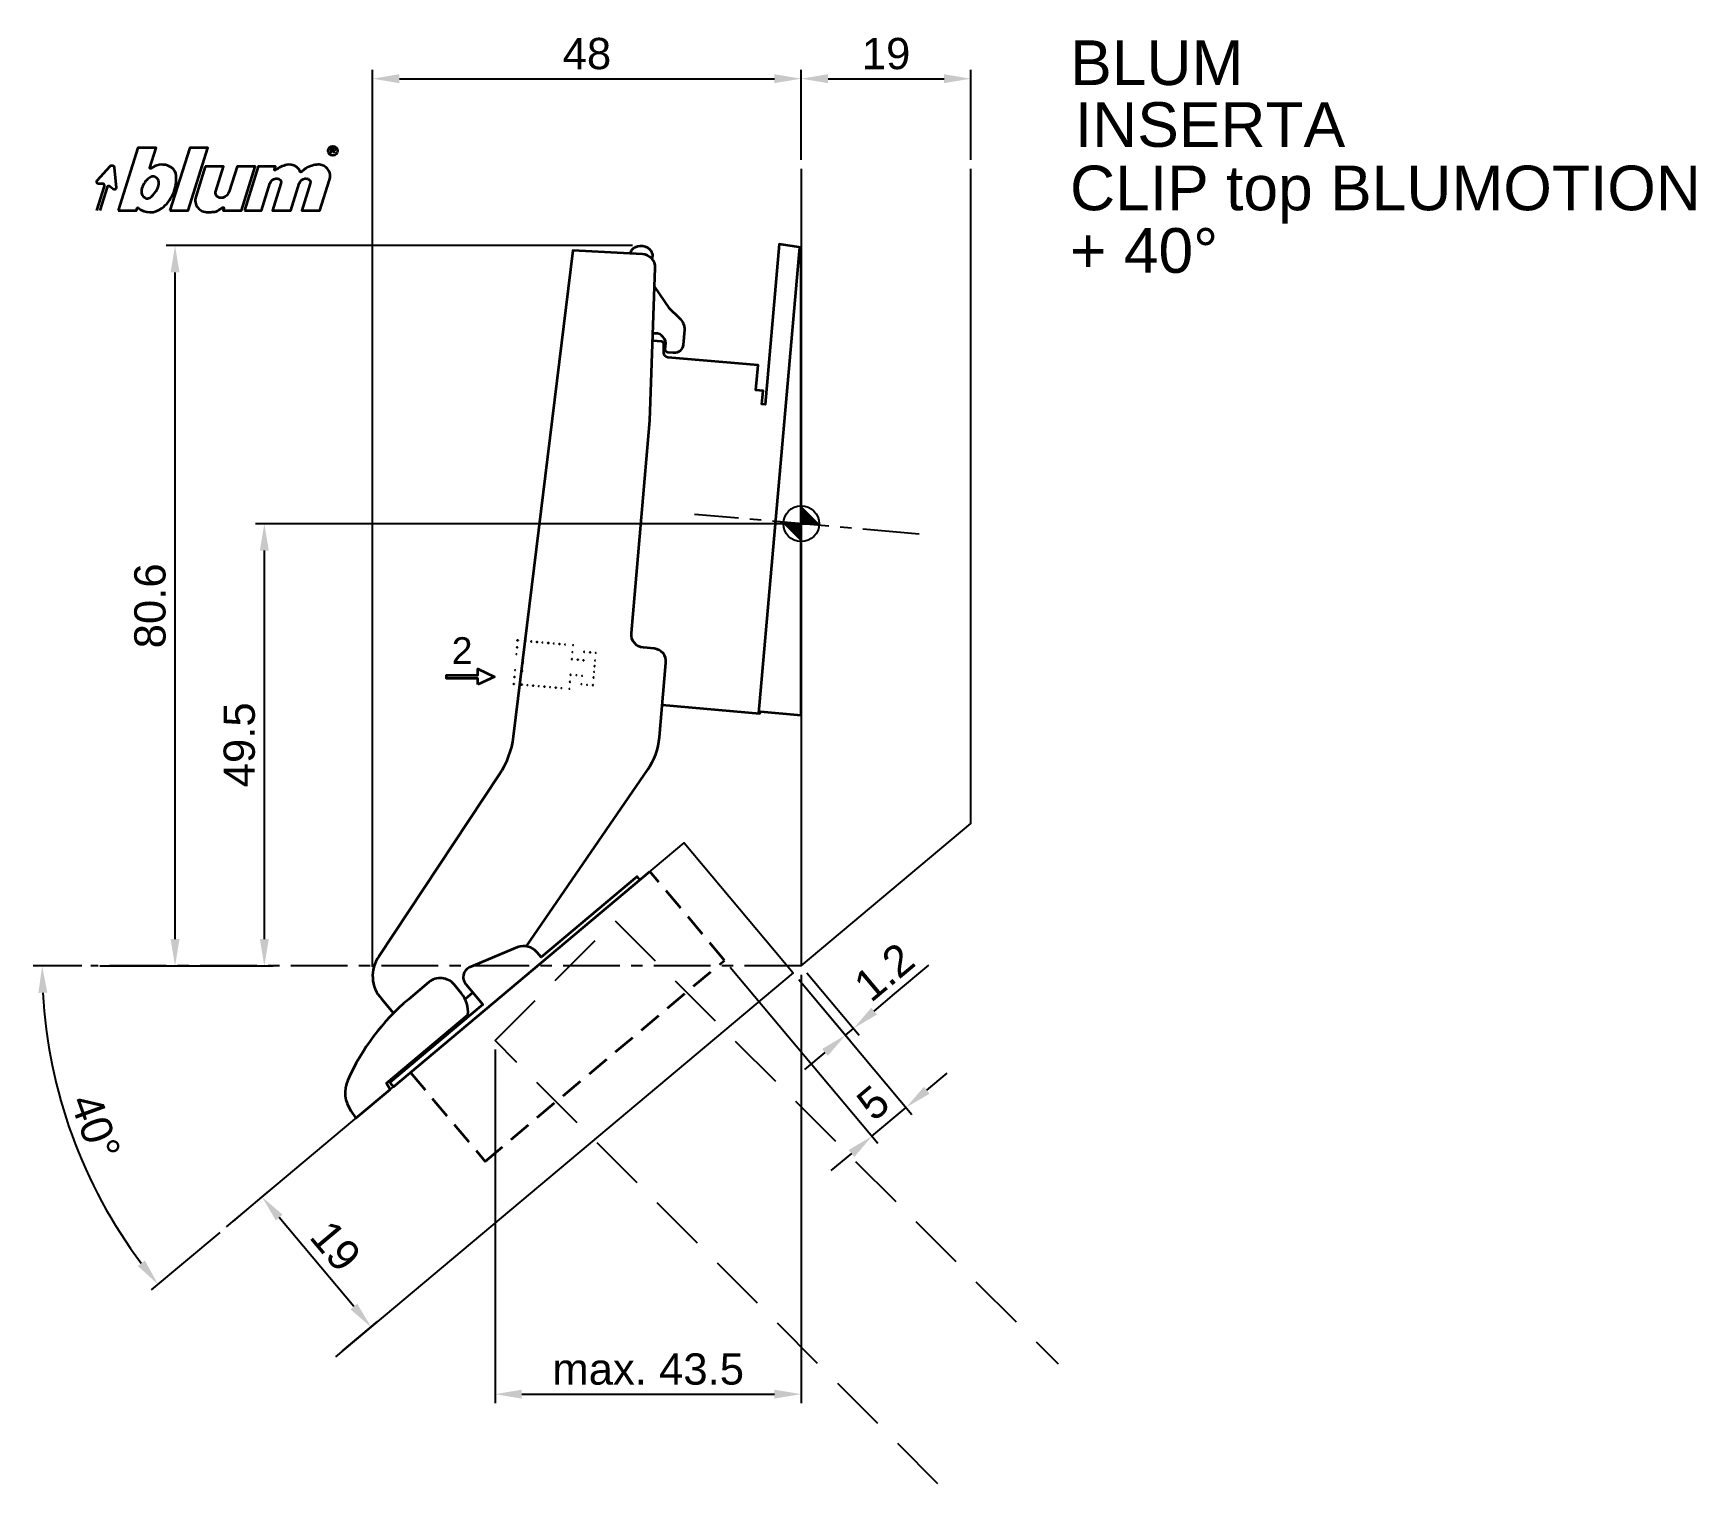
# Model space of a CAD drawing. Extents: x -86 to 100, y -107 to 55.
import ezdxf

# ---------------------------------------------------------------- set-up
doc = ezdxf.new("R2010")
doc.units = 0
doc.header["$PDMODE"] = 35
doc.header["$PDSIZE"] = 5
doc.linetypes.add('MITTE', pattern=[50.8, 31.75, -6.35, 6.35, -6.35])
doc.linetypes.add('STRICHLINIE', pattern=[19.05, 12.7, -6.35])
doc.layers.get('Defpoints').update_dxf_attribs({"linetype": 'CONTINUOUS'})
doc.layers.add('1', color=2, linetype='CONTINUOUS')
doc.layers.add('5', color=1, linetype='CONTINUOUS')
doc.layers.add('6', color=3, linetype='CONTINUOUS', lineweight=35)
doc.styles.add('Beschlag', font='ARIAL.TTF')
doc.dimstyles.new('Beschlag', dxfattribs={"dimtxt": 3.5, "dimasz": 3, "dimexe": 1, "dimexo": 1, "dimgap": 1, "dimtad": 1, "dimdec": 1, "dimdsep": 46, "dimtxsty": 'Beschlag', "dimcen": 2, "dimclrd": 256, "dimclre": 256, "dimclrt": 256, "dimadec": 1, "dimazin": 2, "dimtfac": 0.71, "dimtdec": 1, "dimtix": 1, "dimtmove": 2, "dimatfit": 0, "dimfxl": 0, "dimtolj": 1, "dimlwd": -1, "dimlwe": -1, "dimarcsym": 0})

# ---------------------------------------------------------------- blocks, each defined once
blk = doc.blocks.new('NullPunkt')
at = {"layer": '5'}
for points in [[(0, 2), (0, -2)], [(-2, 0), (2, 0)]]:
    blk.add_lwpolyline(points, dxfattribs=at)
blk.add_circle((0, 0), 2, dxfattribs=at)
for points in [[(0, 0), (-2, 0), (0, 2)], [(0, 0), (2, 0), (0, -2)]]:
    blk.add_solid(points, dxfattribs=at)
blk = doc.blocks.new('*D1')
at = {"layer": '1'}
for p, q in [((-1, 0), (-61.12, 0)), ((-60.12, -46.5), (-60.12, -3)), ((-78.55, -49.5), (-59.12, -49.5))]:
    blk.add_line(p, q, dxfattribs=at)
for points in [[(-60.62, -3), (-59.62, -3), (-60.12, 0)], [(-60.62, -46.5), (-59.62, -46.5), (-60.12, -49.5)]]:
    blk.add_solid(points, dxfattribs=at)
at = {"layer": 'Defpoints', "color": 0}
for p in [(-60.12, 0), (0, 0), (-79.55, -49.5)]:
    blk.add_point(p, dxfattribs=at)
at = {"layer": '1', "insert": (-62.91, -24.75), "char_height": 3.5, "attachment_point": 5, "rotation": 90, "style": 'Beschlag'}
blk.add_mtext('\\A1;49.5', dxfattribs=at)
blk = doc.blocks.new('*D2')
at = {"layer": '1'}
for p, q in [((-18.88, 31.13), (-71.12, 31.13)), ((-70.12, -46.5), (-70.12, 28.13)), ((-78.55, -49.5), (-69.12, -49.5))]:
    blk.add_line(p, q, dxfattribs=at)
for points in [[(-70.62, 28.13), (-69.62, 28.13), (-70.12, 31.13)], [(-70.62, -46.5), (-69.62, -46.5), (-70.12, -49.5)]]:
    blk.add_solid(points, dxfattribs=at)
at = {"layer": 'Defpoints', "color": 0}
for p in [(-70.12, 31.13), (-17.88, 31.13), (-79.55, -49.5)]:
    blk.add_point(p, dxfattribs=at)
at = {"layer": '1', "insert": (-72.91, -9.19), "char_height": 3.5, "attachment_point": 5, "rotation": 90, "style": 'Beschlag'}
blk.add_mtext('\\A1;80.6', dxfattribs=at)
blk = doc.blocks.new('*D3')
at = {"layer": '1'}
for p, q in [((-48, -49.61), (-48, 50.82)), ((0, 40.73), (0, 50.82)), ((-45, 49.82), (-3, 49.82))]:
    blk.add_line(p, q, dxfattribs=at)
for points in [[(-45, 50.32), (-45, 49.32), (-48, 49.82)], [(-3, 50.32), (-3, 49.32), (0, 49.82)]]:
    blk.add_solid(points, dxfattribs=at)
at = {"layer": 'Defpoints', "color": 0}
for p in [(0, 49.82), (0, 39.73), (-48, -50.61)]:
    blk.add_point(p, dxfattribs=at)
at = {"layer": '1', "insert": (-24, 52.61), "char_height": 3.5, "attachment_point": 5, "style": 'Beschlag'}
blk.add_mtext('\\A1;48', dxfattribs=at)
blk = doc.blocks.new('*D4')
at = {"layer": '1'}
for p, q in [((0, 40.73), (0, 50.82)), ((19, 40.73), (19, 50.82)), ((3, 49.82), (16, 49.82))]:
    blk.add_line(p, q, dxfattribs=at)
for points in [[(3, 50.32), (3, 49.32), (0, 49.82)], [(16, 50.32), (16, 49.32), (19, 49.82)]]:
    blk.add_solid(points, dxfattribs=at)
at = {"layer": 'Defpoints', "color": 0}
for p in [(19, 49.82), (0, 39.73), (19, 39.73)]:
    blk.add_point(p, dxfattribs=at)
at = {"layer": '1', "insert": (9.5, 52.61), "char_height": 3.5, "attachment_point": 5, "style": 'Beschlag'}
blk.add_mtext('\\A1;19', dxfattribs=at)
blk = doc.blocks.new('*D5')
at = {"layer": '1'}
for p, q in [((0, -50.5), (0, -98.43)), ((-34.29, -58.86), (-34.29, -98.43)), ((-31.29, -97.43), (-3, -97.43))]:
    blk.add_line(p, q, dxfattribs=at)
for points in [[(-31.29, -96.93), (-31.29, -97.93), (-34.29, -97.43)], [(-3, -96.93), (-3, -97.93), (0, -97.43)]]:
    blk.add_solid(points, dxfattribs=at)
at = {"layer": 'Defpoints', "color": 0}
for p in [(0, -49.5), (-34.29, -57.86), (0, -97.43)]:
    blk.add_point(p, dxfattribs=at)
at = {"layer": '1', "insert": (-17.14, -94.64), "char_height": 3.5, "attachment_point": 5, "style": 'Beschlag'}
blk.add_mtext('\\A1;max. 43.5', dxfattribs=at)
blk = doc.blocks.new('*D6')
at = {"layer": '1'}
for p, q in [((-7.95, -49.64), (8.57, -69.32)), ((-0.26, -51.02), (12.4, -66.11)), ((14.05, -63.42), (16.35, -61.49)), ((7.92, -68.56), (11.75, -65.34)), ((5.62, -70.49), (3.33, -72.41))]:
    blk.add_line(p, q, dxfattribs=at)
for points in [[(13.73, -63.03), (14.37, -63.8), (11.75, -65.34)], [(5.3, -70.1), (5.95, -70.87), (7.92, -68.56)]]:
    blk.add_solid(points, dxfattribs=at)
at = {"layer": 'Defpoints', "color": 0}
for p in [(-8.59, -48.88), (-0.9, -50.26), (11.75, -65.34)]:
    blk.add_point(p, dxfattribs=at)
at = {"layer": '1', "insert": (8.05, -64.82), "char_height": 3.5, "attachment_point": 5, "rotation": 39.9962, "style": 'Beschlag'}
blk.add_mtext('\\A1;5', dxfattribs=at)
blk = doc.blocks.new('*D7')
at = {"layer": '1'}
for p, q in [((-0.26, -51.02), (5.6, -58.01)), ((0.64, -50.27), (6.5, -57.25)), ((8.16, -54.56), (10.46, -52.63)), ((4.96, -57.24), (5.86, -56.49)), ((2.66, -59.17), (0.36, -61.1))]:
    blk.add_line(p, q, dxfattribs=at)
for points in [[(7.84, -54.18), (8.48, -54.94), (5.86, -56.49)], [(2.34, -58.79), (2.98, -59.56), (4.96, -57.24)]]:
    blk.add_solid(points, dxfattribs=at)
at = {"layer": 'Defpoints', "color": 0}
for p in [(-0.9, -50.26), (0, -49.5), (5.86, -56.49)]:
    blk.add_point(p, dxfattribs=at)
at = {"layer": '1', "insert": (9.28, -50.17), "char_height": 3.5, "attachment_point": 5, "rotation": 39.9962, "style": 'Beschlag'}
blk.add_mtext('\\A1;1.2', dxfattribs=at)
blk = doc.blocks.new('*D8')
at = {"layer": '1'}
for p, q in [((-63.59, -78.05), (-59.62, -74.72)), ((-50.1, -87.62), (-58.46, -77.66)), ((-51.38, -92.6), (-47.41, -89.27))]:
    blk.add_line(p, q, dxfattribs=at)
for points in [[(-58.07, -77.34), (-58.84, -77.98), (-60.38, -75.36)], [(-49.72, -87.3), (-50.48, -87.94), (-48.17, -89.92)]]:
    blk.add_solid(points, dxfattribs=at)
at = {"layer": 'Defpoints', "color": 0}
for p in [(-60.38, -75.36), (-64.35, -78.69), (-52.14, -93.25)]:
    blk.add_point(p, dxfattribs=at)
at = {"layer": '1', "insert": (-52.14, -80.85), "char_height": 3.5, "attachment_point": 5, "rotation": 309.9962, "style": 'Beschlag'}
blk.add_mtext('\\A1;19', dxfattribs=at)
blk = doc.blocks.new('*D9')
at = {"layer": '1'}
for p, q in [((-80.55, -49.5), (-86, -49.5)), ((-65.12, -79.33), (-72.8, -85.77))]:
    blk.add_line(p, q, dxfattribs=at)
blk.add_arc((-29.56, -49.5), 55.44, 183.101, 216.8951, dxfattribs=at)
for points in [[(-85.42, -52.51), (-84.42, -52.49), (-85, -49.5)], [(-73.5, -82.47), (-74.29, -83.09), (-72.03, -85.13)]]:
    blk.add_solid(points, dxfattribs=at)
at = {"layer": 'Defpoints', "color": 0}
for p in [(-13.12, -35.7), (-79.55, -49.5), (0, -49.5), (-83.5, -62.28), (-64.35, -78.69)]:
    blk.add_point(p, dxfattribs=at)
at = {"layer": '1', "insert": (-79.04, -67.51), "char_height": 3.5, "attachment_point": 5, "rotation": 289.9981, "style": 'Beschlag'}
blk.add_mtext('\\A1;40°', dxfattribs=at)
blk = doc.blocks.new('Logo_BLUM')
at = {"layer": '6', "color": 20, "linetype": 'Continuous'}
for points in [[(2.39, 0), (4.43, 0), (4.52, 0.26, -0.512391), (4.62, 0.29, 0.357881), (7.3, 0.25, 0.116336), (8.5, 1.76, 0.127435), (8.89, 3.85, 0.227045), (8.36, 4.79, 0.273775), (6.5, 4.93), (6.04, 4.67, -0.689828), (5.94, 4.76), (6.65, 7), (4.61, 7)], [(5.59, 3.39, 0.16703), (4.99, 2.14, 0.322673), (5.41, 1.39, 0.260102), (5.93, 1.42, 0.211929), (6.95, 3, 0.250706), (6.73, 3.62, 0.316796), (6.01, 3.72, 0.086595)], [(12.15, 4.9), (11.09, 1.53, 0.527578), (12.44, -0.2, -0.003338), (13.06, -0.17, 0.131781), (13.63, 0.02), (14.12, 0.32, -0.706223), (14.22, 0.24), (14.15, 0), (16.19, 0), (17.75, 4.9), (15.7, 4.9), (14.81, 2.11, -0.253672), (14.11, 1.42, -0.127823), (13.72, 1.42, -0.447747), (13.33, 2.15), (14.2, 4.9)], [(16.53, 0), (18.44, 0), (19.39, 3, -0.282196), (20.04, 3.56, -0.141376), (20.38, 3.52, -0.3938), (20.62, 2.99), (19.67, 0), (21.72, 0), (22.67, 3, -0.282189), (23.31, 3.56, -0.141385), (23.65, 3.52, -0.393792), (23.89, 2.99), (22.94, 0), (24.99, 0), (26.07, 3.42, 0.424526), (25.18, 5.07, 0.098115), (24.64, 5.11, 0.114777), (23.24, 4.6), (22.89, 4.28, -0.522588), (22.79, 4.31, 0.36711), (21.28, 5.09, 0.102012), (20, 4.5, -0.748324), (19.89, 4.58), (20, 4.9), (18.08, 4.9)]]:
    blk.add_lwpolyline(points, format="xyb", close=True, dxfattribs=at)
blk.add_lwpolyline([(8.18, 0), (10.23, 0), (12.45, 7), (10.4, 7)], close=True, dxfattribs=at)
for points in [[(26.26, 6.4), (26.26, 6.9), (26.52, 6.9, -0.975005), (26.53, 6.67, 0.014563), (26.45, 6.67), (26.26, 6.67), (26.45, 6.67), (26.52, 6.6), (26.57, 6.53), (26.62, 6.42)], [(0, 0), (0.86, 2.7, 0.480207), (0.67, 2.98), (0.19, 2.97, -0.689229), (0.05, 3.33), (1.49, 4.95, -0.685285), (1.94, 4.79), (2.15, 2.54, -0.636083), (1.84, 2.36), (1.47, 2.68, 0.560356), (1.16, 2.59), (0.34, 0)]]:
    blk.add_lwpolyline(points, format="xyb", dxfattribs=at)
blk.add_circle((26.44, 6.65), 0.527, dxfattribs=at)
blk = doc.blocks.new('Seitliche Verstellung')
at = {"layer": '6'}
for centre in [(78.74, 49.8), (78.74, 49.02), (79.64, 49.8), (80.27, 49.8), (80.91, 49.8), (81.54, 49.8), (82.18, 49.8), (82.81, 49.8), (83.45, 49.8), (84.08, 49.8), (84.98, 49.8), (84.98, 49.01), (86.28, 49.17), (86.93, 49.17), (87.58, 49.17), (78.74, 48.24), (79.57, 48.24), (79.57, 47.35), (84.98, 48.22), (85.63, 48.23), (86.28, 48.22), (87.58, 48.31), (87.58, 47.67), (87.58, 47.03), (78.74, 46.46), (78.74, 45.68), (78.74, 44.9), (79.57, 46.46), (79.64, 44.9), (80.28, 44.9), (80.91, 44.9), (81.55, 44.9), (82.18, 44.9), (82.82, 44.9), (83.45, 44.9), (84.09, 44.9), (84.98, 46.48), (84.98, 45.69), (84.98, 44.9), (85.63, 46.48), (86.28, 46.48), (86.28, 45.53), (86.93, 45.53), (87.58, 46.4), (87.58, 45.53)]:
    blk.add_circle(centre, 0.00604, dxfattribs=at)

msp = doc.modelspace()

# ---------------------------------------------------------------- linework, layer by layer
at = {"layer": '1'}
msp.add_line((10.46, -52.63), (14.29, -49.42), dxfattribs=at)
at = {"layer": '5', "linetype": 'MITTE', "ltscale": 0.2}
msp.add_line((13.22, -1.16), (-11.96, 1.05), dxfattribs=at)
at = {"layer": '5'}
for points in [[(0, 39.73), (0, -49.5), (19, -33.56), (19, 39.73)], [(-64.35, -78.69), (-13.12, -35.7), (-0.9, -50.26), (-52.14, -93.25)]]:
    msp.add_lwpolyline(points, dxfattribs=at)
at = {"layer": '5', "linetype": 'STRICHLINIE', "ltscale": 0.5}
msp.add_lwpolyline([(15.31, -107.46), (-34.29, -57.86), (-20.85, -44.43), (28.76, -94.04)], dxfattribs=at)
at = {"layer": '5', "linetype": 'MITTE', "ltscale": 0.2}
msp.add_lwpolyline([(0, -49.5), (-79.55, -49.5)], dxfattribs=at)
at = {"layer": '6'}
msp.add_line((-36.77, -52.48), (-37.65, -53.22), dxfattribs=at)
for points in [[(-30.78, -47.3), (-17.17, -27.51, 0.129877), (-15.88, -23.9), (-15.15, -15.56, 0.41717), (-16.45, -13.98), (-17.67, -13.87, -0.412558), (-19.02, -12.25), (-16.94, 11.57), (-16.35, 28.64, 0.409111), (-17.77, 30.19), (-25.58, 30.6), (-32.25, -23.82, -0.116588), (-33.85, -28.13), (-47.31, -48.43, 0.353453), (-46.99, -53.18), (-45.66, -54.79)], [(-19.13, 30.31, -0.151473), (-18.81, 30.81, -0.445153), (-16.82, 30.53), (-16.67, 30.1), (-16.71, 29.68)], [(-15.56, -20.27), (-4.62, -21.23), (-4.56, -21.03), (0, -21.43), (0, 30.94), (-2.47, 31.28), (-4.04, 13.35), (-4.41, 13.38), (-4.28, 14.88), (-5.08, 14.95), (-4.83, 17.74), (-14.95, 18.62, -0.41231), (-15.37, 19.12), (-15.37, 20.09, 0.396175), (-15.66, 20.4), (-16.63, 20.49)], [(-16.42, 26.53), (-14.82, 24.17), (-13.64, 23.03, -0.199034), (-13.07, 21.72), (-13.22, 20.03, -0.414213), (-14.3, 19.12), (-14.95, 19.18, -0.414201), (-15.22, 19.5), (-15.16, 20.2, 0.462237), (-16.6, 21.28, 0.462237)], [(-18.06, -39.85), (-18.38, -39.47), (-29.14, -48.5), (-29.57, -47.99, 0.312987), (-31.77, -47.39), (-37.18, -49.68, 0.486363), (-37.57, -51.52), (-35.64, -53.82), (-35.65, -53.82), (-46.06, -62.56), (-45.67, -63.02), (-16.95, -38.91)]]:
    msp.add_lwpolyline(points, format="xyb", dxfattribs=at)
msp.add_lwpolyline([(-4.73, -21.22), (-0.16, 30.96)], dxfattribs=at)
msp.add_lwpolyline([(-36.23, -18.01), (-36.23, -17.31), (-39.72, -17.31), (-39.72, -16.95), (-36.23, -16.95), (-36.23, -16.25), (-34.33, -17.13)], close=True, dxfattribs=at)
at = {"layer": '6', "linetype": 'STRICHLINIE', "ltscale": 0.2}
msp.add_lwpolyline([(-43.76, -61.41), (-35.4, -71.37), (-8.59, -48.87), (-16.95, -38.91)], dxfattribs=at)
at = {"layer": '6', "flags": 128}
msp.add_lwpolyline([(-38.88, -51.57, 0.414214), (-41.7, -51.33), (-43.98, -53.24, 0.114125), (-50.77, -62.28, 0.262579), (-50.44, -65.71), (-49.86, -66.53), (-46.03, -63.32), (-46.44, -62.62), (-37.32, -54.96, 0.191102), (-38.06, -52.58), (-38.88, -51.57)], format="xyb", dxfattribs=at)

# ---------------------------------------------------------------- block references
at = {"layer": '5', "rotation": 90}
msp.add_blockref('NullPunkt', (0, 0), dxfattribs=at)
at = {"layer": '6'}
msp.add_blockref('Logo_BLUM', (-78.88, 35.08), dxfattribs=at)
at = {"layer": '6', "rotation": 355}
msp.add_blockref('Seitliche Verstellung', (-114.53, -55.8), dxfattribs=at)

# ---------------------------------------------------------------- texts
at = {"layer": '1', "linetype": 'Continuous', "style": 'Beschlag'}
for s, p in [('BLUM', (30.12, 49.11)), ('CLIP top BLUMOTION', (30.1, 35.09)), ('+ 40%%D', (30.1, 28.09))]:
    msp.add_text(s, height=5, dxfattribs=at).set_placement(p)
at = {"layer": '1', "attachment_point": 1, "style": 'Beschlag'}
for s, insert, char_height, width in [('INSERTA', (30.64, 47.19), 5, 110.7908), ('2', (-39.14, -12.7), 3, 3.7)]:
    msp.add_mtext(s, dxfattribs=dict(at, insert=insert, char_height=char_height, width=width))

# ---------------------------------------------------------------- dimensions: what is measured, and where the dimension line sits
at = {"layer": '1'}
for base, p1, p2, angle, picture, middle in [((0, 49.82), (-48, -50.61), (0, 39.73), 180, '*D3', (-24, 52.61)), ((19, 49.82), (0, 39.73), (19, 39.73), 180, '*D4', (9.5, 52.61)), ((-70.12, 31.13), (-79.55, -49.5), (-17.88, 31.13), 90, '*D2', (-72.91, -9.19)), ((-60.12, 0), (-79.55, -49.5), (0, 0), 90, '*D1', (-62.91, -24.75)), ((11.75, -65.34), (-8.59, -48.88), (-0.9, -50.26), 39.9962, '*D6', (8.05, -64.82)), ((-60.38, -75.36), (-52.14, -93.25), (-64.35, -78.69), 129.9962, '*D8', (-52.14, -80.85))]:
    dim = msp.add_linear_dim(base=base, p1=p1, p2=p2, angle=angle, dimstyle='Beschlag', dxfattribs=at)
    dim.commit()
    dim.dimension.update_dxf_attribs({"geometry": picture, "text_midpoint": middle})
dim = msp.add_angular_dim_2l(base=(-83.5, -62.28), line1=((-13.12, -35.7), (-64.35, -78.69)), line2=((0, -49.5), (-79.55, -49.5)), dimstyle='Beschlag', dxfattribs=at)
dim.commit()
dim.dimension.update_dxf_attribs({"geometry": '*D9', "text_midpoint": (-79.04, -67.51)})
dim = msp.add_linear_dim(base=(5.86, -56.49), p1=(-0.9, -50.26), p2=(0, -49.5), angle=39.9962, dimstyle='Beschlag', dxfattribs=at)
dim.commit()
dim.dimension.update_dxf_attribs({"geometry": '*D7', "text_midpoint": (9.28, -50.17), "dimtype": 160})
dim = msp.add_linear_dim(base=(0, -97.43), p1=(-34.29, -57.86), p2=(0, -49.5), angle=180, text='max. 43.5', dimstyle='Beschlag', dxfattribs=at)
dim.commit()
dim.dimension.update_dxf_attribs({"geometry": '*D5', "text_midpoint": (-17.14, -94.64)})

doc.saveas('drawing.dxf')
